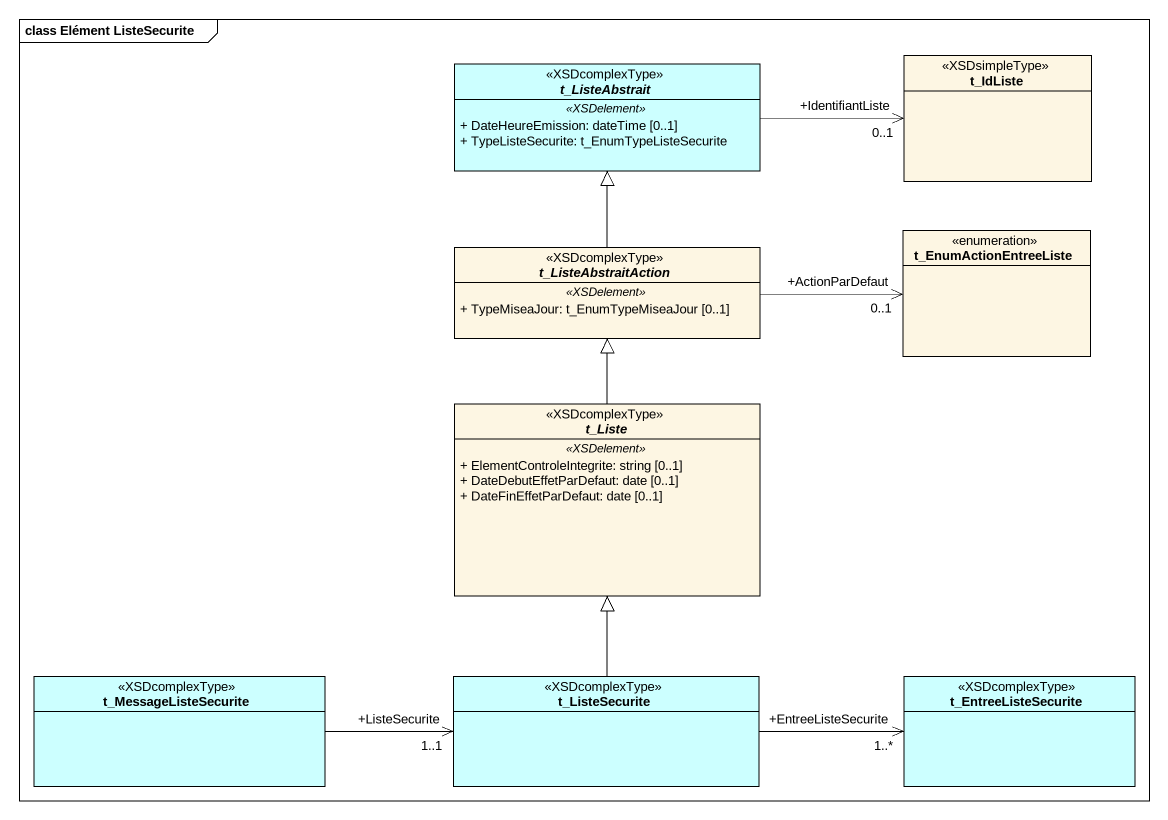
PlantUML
@startuml
mainframe class Elément ListeSecurite
hide circle
hide empty members
skinparam classAttributeIconSize 0
abstract class t_ListeAbstrait <<XSDcomplexType>> #CCFFFF {
  .. <<XSDelement>> ..
  + DateHeureEmission: dateTime [0..1]
  + TypeListeSecurite: t_EnumTypeListeSecurite
}
class t_IdListe <<XSDsimpleType>>
abstract class t_ListeAbstraitAction <<XSDcomplexType>> {
  .. <<XSDelement>> ..
  + TypeMiseaJour: t_EnumTypeMiseaJour [0..1]
}
enum t_EnumActionEntreeListe
abstract class t_Liste <<XSDcomplexType>> {
  .. <<XSDelement>> ..
  + ElementControleIntegrite: string [0..1]
  + DateDebutEffetParDefaut: date [0..1]
  + DateFinEffetParDefaut: date [0..1]
}
class t_MessageListeSecurite <<XSDcomplexType>> #CCFFFF
class t_ListeSecurite <<XSDcomplexType>> #CCFFFF
class t_EntreeListeSecurite <<XSDcomplexType>> #CCFFFF
t_ListeAbstrait -right-> "+IdentifiantListe\n0..1" t_IdListe
t_ListeAbstraitAction -up-|> t_ListeAbstrait
t_ListeAbstraitAction -right-> "+ActionParDefaut\n0..1" t_EnumActionEntreeListe
t_Liste -up-|> t_ListeAbstraitAction
t_MessageListeSecurite -right-> "+ListeSecurite\n1..1" t_ListeSecurite
t_ListeSecurite -up-|> t_Liste
t_ListeSecurite -right-> "+EntreeListeSecurite\n1..*" t_EntreeListeSecurite
@enduml
